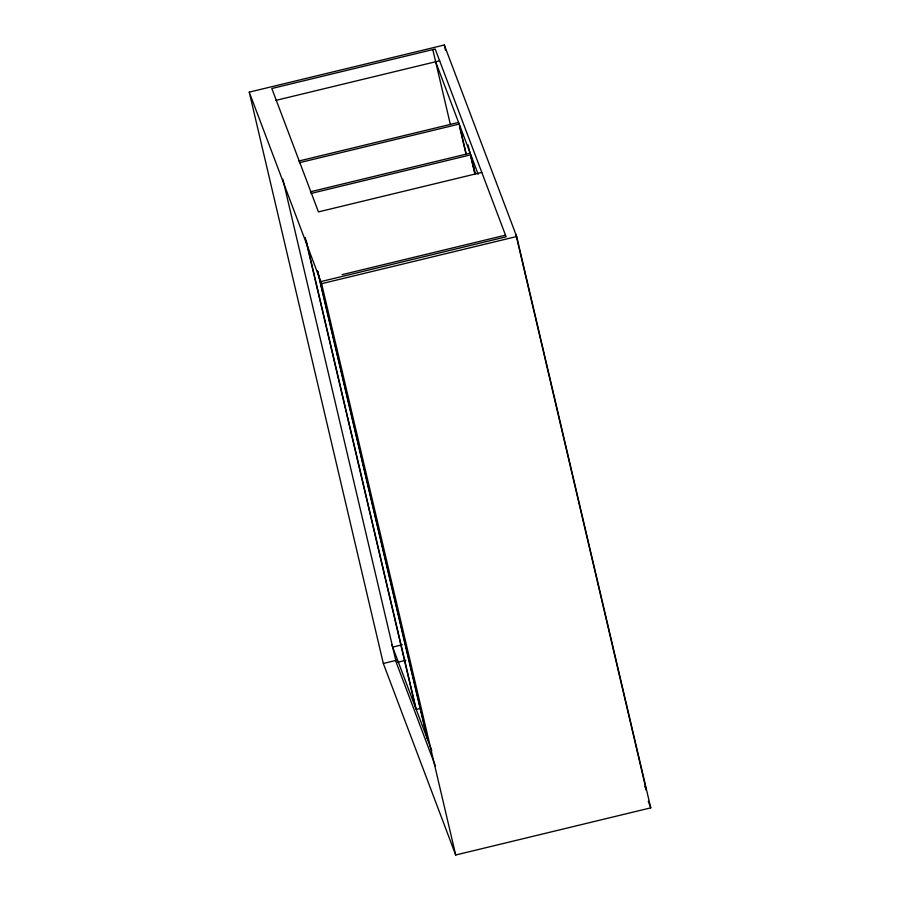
<?xml version="1.0" encoding="UTF-8"?>
<svg xmlns="http://www.w3.org/2000/svg" width="900" height="900" viewBox="0 0 900 900"><rect width="100%" height="100%" fill="white"/><g stroke="black" fill="none" stroke-linecap="round" stroke-linejoin="round"><path stroke-width="1.35" d="M249.244 92.149L444.296 45L516.679 236.531L650.756 807.851L455.704 855L383.321 663.469L249.244 92.149L321.626 283.68L455.704 855M275.895 100.373L439.706 60.773M298.822 161.032L458.572 122.422M299.452 162.686L459.191 124.076L466.256 154.148M310.444 191.779L470.194 153.169M311.062 193.433L470.812 154.811L475.301 173.959M481.804 172.417L318.442 211.905L271.822 88.504L435.173 49.016L506.137 236.812L320.839 281.599M342.157 274.635L505.507 235.159M321.626 283.68L516.679 236.531M392.67 647.1L402.221 644.794M383.321 663.469L396.968 660.173M397.665 662.265L405.855 660.285M420.311 708.435L416.216 709.425L306.214 240.705M435.645 61.751L478.181 174.33M644.861 786.386L646.335 790.29L518.962 247.556M648.27 801.293L650.756 807.851M391.882 645.03L431.764 750.566M435.353 765.956L396.304 662.591L282.87 179.269M515.891 234.461L518.648 246.195M470.835 155.903L474.998 173.678M468.045 144.934L469.98 153.135M470.621 155.869L474.469 172.271M444.296 45L445.579 50.468M459.529 126.517L465.952 153.866M432.9 50.029L450.349 124.403M317.79 271.26L427.826 740.16M317.486 270.979L427.207 738.518M305.224 237.487L415.586 707.76"/></g></svg>
